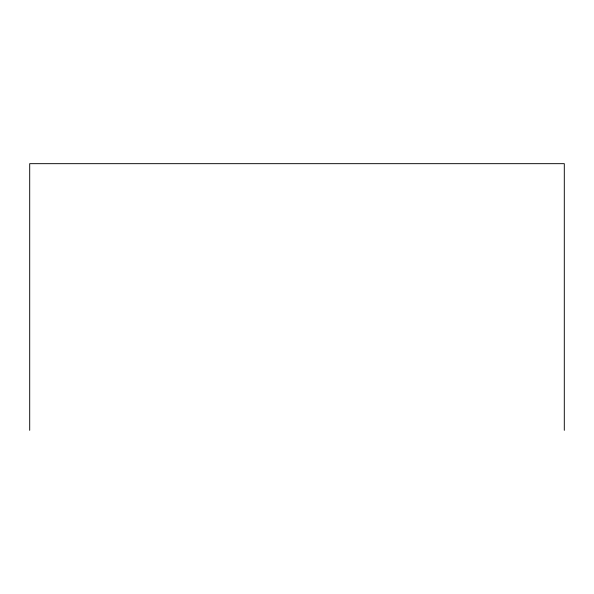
<?xml version="1.0" encoding="UTF-8"?>
<svg xmlns="http://www.w3.org/2000/svg" width="594" height="594" viewBox="0 0 594 594"><rect width="100%" height="100%" fill="white"/><g stroke="black" fill="none" stroke-linecap="round" stroke-linejoin="round"><path stroke-width="0.89" d="M564.3 430.331L564.3 163.669L29.7 163.669L29.7 430.331"/></g></svg>
